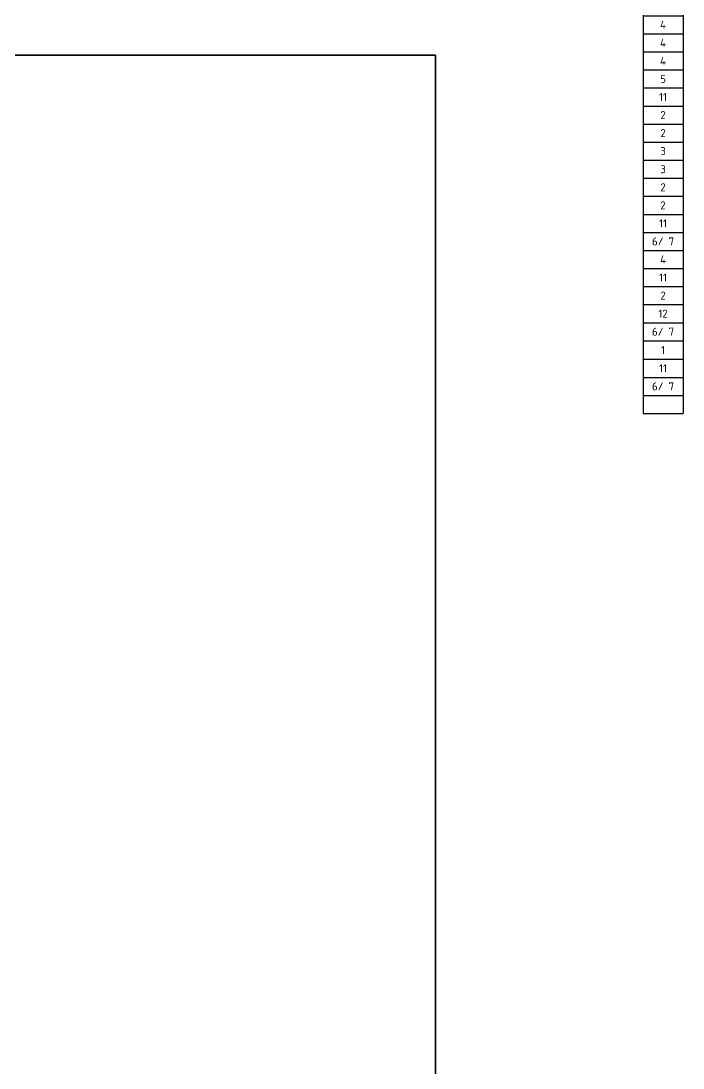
# Model space of a CAD drawing. Header units: millimetres. Extents: x -510890 to 418982, y -118257 to 141350.
# Drawn here: x -137923 to -113092, y -72429 to -33171 of the extents above; entities that cross this region are included whole.
import ezdxf

# ---------------------------------------------------------------- set-up
doc = ezdxf.new("R2010")
doc.units = ezdxf.units.MM
doc.layers.add('АР_Площадь контур', color=220, linetype='Continuous', lineweight=35, plot=False)
doc.styles.add('ISOCPEUR', font='isocpeur.ttf', dxfattribs={"height": 800})

# ---------------------------------------------------------------- blocks, each defined once
blk = doc.blocks.new('*T44')
at = {"layer": 'Defpoints', "color": 8, "linetype": 'ByBlock', "lineweight": 0, "transparency": 16777216}
for p, q in [((0, 0), (1500, 0)), ((0, 0), (0, -500)), ((1500, 0), (1500, -500))]:
    blk.add_line(p, q, dxfattribs=at)
at = {"layer": 'АР_Площадь контур', "color": 0, "linetype": 'ByBlock', "lineweight": 30, "transparency": 16777216}
for p, q in [((0, -500), (1500, -500)), ((0, -500), (0, -53975)), ((1500, -500), (1500, -53975)), ((0, -2500), (1500, -2500)), ((0, -53975), (1500, -53975))]:
    blk.add_line(p, q, dxfattribs=at)
at = {"layer": 'АР_Площадь контур', "color": 0, "linetype": 'ByBlock', "lineweight": -2, "transparency": 16777216}
for p, q in [((0, -3177), (1500, -3177)), ((0, -3854), (1500, -3854)), ((0, -4531), (1500, -4531)), ((0, -5228), (1500, -5228)), ((0, -5925), (1500, -5925)), ((0, -6622), (1500, -6622)), ((0, -7318), (1500, -7318)), ((0, -8015), (1500, -8015)), ((0, -8692), (1500, -8692)), ((0, -9369), (1500, -9369)), ((0, -10066), (1500, -10066)), ((0, -10743), (1500, -10743)), ((0, -11420), (1500, -11420)), ((0, -12097), (1500, -12097)), ((0, -12774), (1500, -12774)), ((0, -13451), (1500, -13451)), ((0, -14148), (1500, -14148)), ((0, -14845), (1500, -14845)), ((0, -15542), (1500, -15542)), ((0, -16238), (1500, -16238)), ((0, -16915), (1500, -16915)), ((0, -17612), (1500, -17612)), ((0, -18289), (1500, -18289)), ((0, -18966), (1500, -18966)), ((0, -19643), (1500, -19643)), ((0, -20320), (1500, -20320)), ((0, -20997), (1500, -20997)), ((0, -21674), (1500, -21674)), ((0, -22351), (1500, -22351)), ((0, -24051), (1500, -24051)), ((0, -24728), (1500, -24728)), ((0, -25405), (1500, -25405)), ((0, -26102), (1500, -26102)), ((0, -26778), (1500, -26778)), ((0, -27475), (1500, -27475)), ((0, -28172), (1500, -28172)), ((0, -28849), (1500, -28849)), ((0, -29526), (1500, -29526)), ((0, -30203), (1500, -30203)), ((0, -30900), (1500, -30900)), ((0, -31597), (1500, -31597)), ((0, -32294), (1500, -32294)), ((0, -32971), (1500, -32971)), ((0, -33648), (1500, -33648)), ((0, -34325), (1500, -34325)), ((0, -35002), (1500, -35002)), ((0, -35678), (1500, -35678)), ((0, -36355), (1500, -36355)), ((0, -37032), (1500, -37032)), ((0, -37709), (1500, -37709)), ((0, -38386), (1500, -38386)), ((0, -39063), (1500, -39063)), ((0, -39740), (1500, -39740)), ((0, -40417), (1500, -40417)), ((0, -41094), (1500, -41094)), ((0, -41771), (1500, -41771)), ((0, -42448), (1500, -42448)), ((0, -43125), (1500, -43125)), ((0, -43802), (1500, -43802)), ((0, -44478), (1500, -44478)), ((0, -45155), (1500, -45155)), ((0, -45832), (1500, -45832)), ((0, -46509), (1500, -46509)), ((0, -47186), (1500, -47186)), ((0, -47863), (1500, -47863)), ((0, -48540), (1500, -48540)), ((0, -49217), (1500, -49217)), ((0, -49894), (1500, -49894)), ((0, -50571), (1500, -50571)), ((0, -51248), (1500, -51248)), ((0, -51945), (1500, -51945)), ((0, -52622), (1500, -52622)), ((0, -53298), (1500, -53298))]:
    blk.add_line(p, q, dxfattribs=at)
at = {"layer": 'АР_Площадь контур', "transparency": 16777216, "char_height": 300, "attachment_point": 5, "style": 'ISOCPEUR'}
for s, insert, width in [('Тип пола', (750, -1500), 1400), ('3', (750, -2838), 1223.08), ('1', (750, -3515), 1223.08), ('2', (750, -4192), 1223.08), ('10', (750, -4879), 1223.08), ('2', (750, -5576), 1223.08), ('1', (750, -6273), 1223.08), ('1', (750, -6970), 1223.08), ('1', (750, -7667), 1223.08), ('6/ 7', (750, -8354), 1223.08), ('1', (750, -9031), 1223.08), ('2', (750, -9718), 1223.08), ('2', (750, -10405), 1223.08), ('11', (750, -11082), 1223.08), ('11', (750, -11758), 1223.08), ('11', (750, -12435), 1223.08), ('2', (750, -13112), 1223.08), ('2', (750, -13799), 1223.08), ('1', (750, -14496), 1223.08), ('11', (750, -15193), 1223.08), ('11', (750, -15890), 1223.08), ('11', (750, -16577), 1223.08), ('2', (750, -17264), 1223.08), ('11', (750, -17951), 1223.08), ('11', (750, -18628), 1223.08), ('11', (750, -19305), 1223.08), ('1', (750, -19982), 1223.08), ('6/ 7', (750, -20658), 1223.08), ('1', (750, -21335), 1223.08), ('11', (750, -22012), 1223.08), ('8', (750, -23201), 1223.08), ('2', (750, -24389), 1223.08), ('8', (750, -25066), 1223.08), ('8', (750, -25753), 1223.08), ('1', (750, -26440), 1223.08), ('10', (750, -27127), 1223.08), ('3', (750, -27824), 1223.08), ('2', (750, -28511), 1223.08), ('2', (750, -29188), 1223.08), ('11', (750, -29865), 1223.08), ('4', (750, -30552), 1223.08), ('2', (750, -31248), 1223.08), ('3', (750, -31945), 1223.08), ('2', (750, -32632), 1223.08), ('4', (750, -33309), 1223.08), ('4', (750, -33986), 1223.08), ('4', (750, -34663), 1223.08), ('4', (750, -35340), 1223.08), ('4', (750, -36017), 1223.08), ('4', (750, -36694), 1223.08), ('4', (750, -37371), 1223.08), ('4', (750, -38048), 1223.08), ('4', (750, -38725), 1223.08), ('4', (750, -39402), 1223.08), ('4', (750, -40078), 1223.08), ('4', (750, -40755), 1223.08), ('5', (750, -41432), 1223.08), ('11', (750, -42109), 1223.08), ('2', (750, -42786), 1223.08), ('2', (750, -43463), 1223.08), ('3', (750, -44140), 1223.08), ('3', (750, -44817), 1223.08), ('2', (750, -45494), 1223.08), ('2', (750, -46171), 1223.08), ('11', (750, -46848), 1223.08), ('6/ 7', (750, -47525), 1223.08), ('4', (750, -48202), 1223.08), ('11', (750, -48878), 1223.08), ('2', (750, -49555), 1223.08), ('12', (750, -50232), 1223.08), ('6/ 7', (750, -50909), 1223.08), ('1', (750, -51596), 1223.08), ('11', (750, -52283), 1223.08), ('6/ 7', (750, -52960), 1223.08)]:
    blk.add_mtext(s, dxfattribs=dict(at, insert=insert, width=width))

msp = doc.modelspace()

# ---------------------------------------------------------------- linework, layer by layer
at = {"layer": 'АР_Площадь контур', "ltscale": 40}
msp.add_lwpolyline([(-122377, -118257.2), (-207904.1, -118257.2), (-207904.1, -34460), (-122377, -34460)], close=True, dxfattribs=at)

# ---------------------------------------------------------------- block references
msp.add_blockref('*T44', (-114592.3, 6087.1))

doc.saveas('drawing.dxf')
